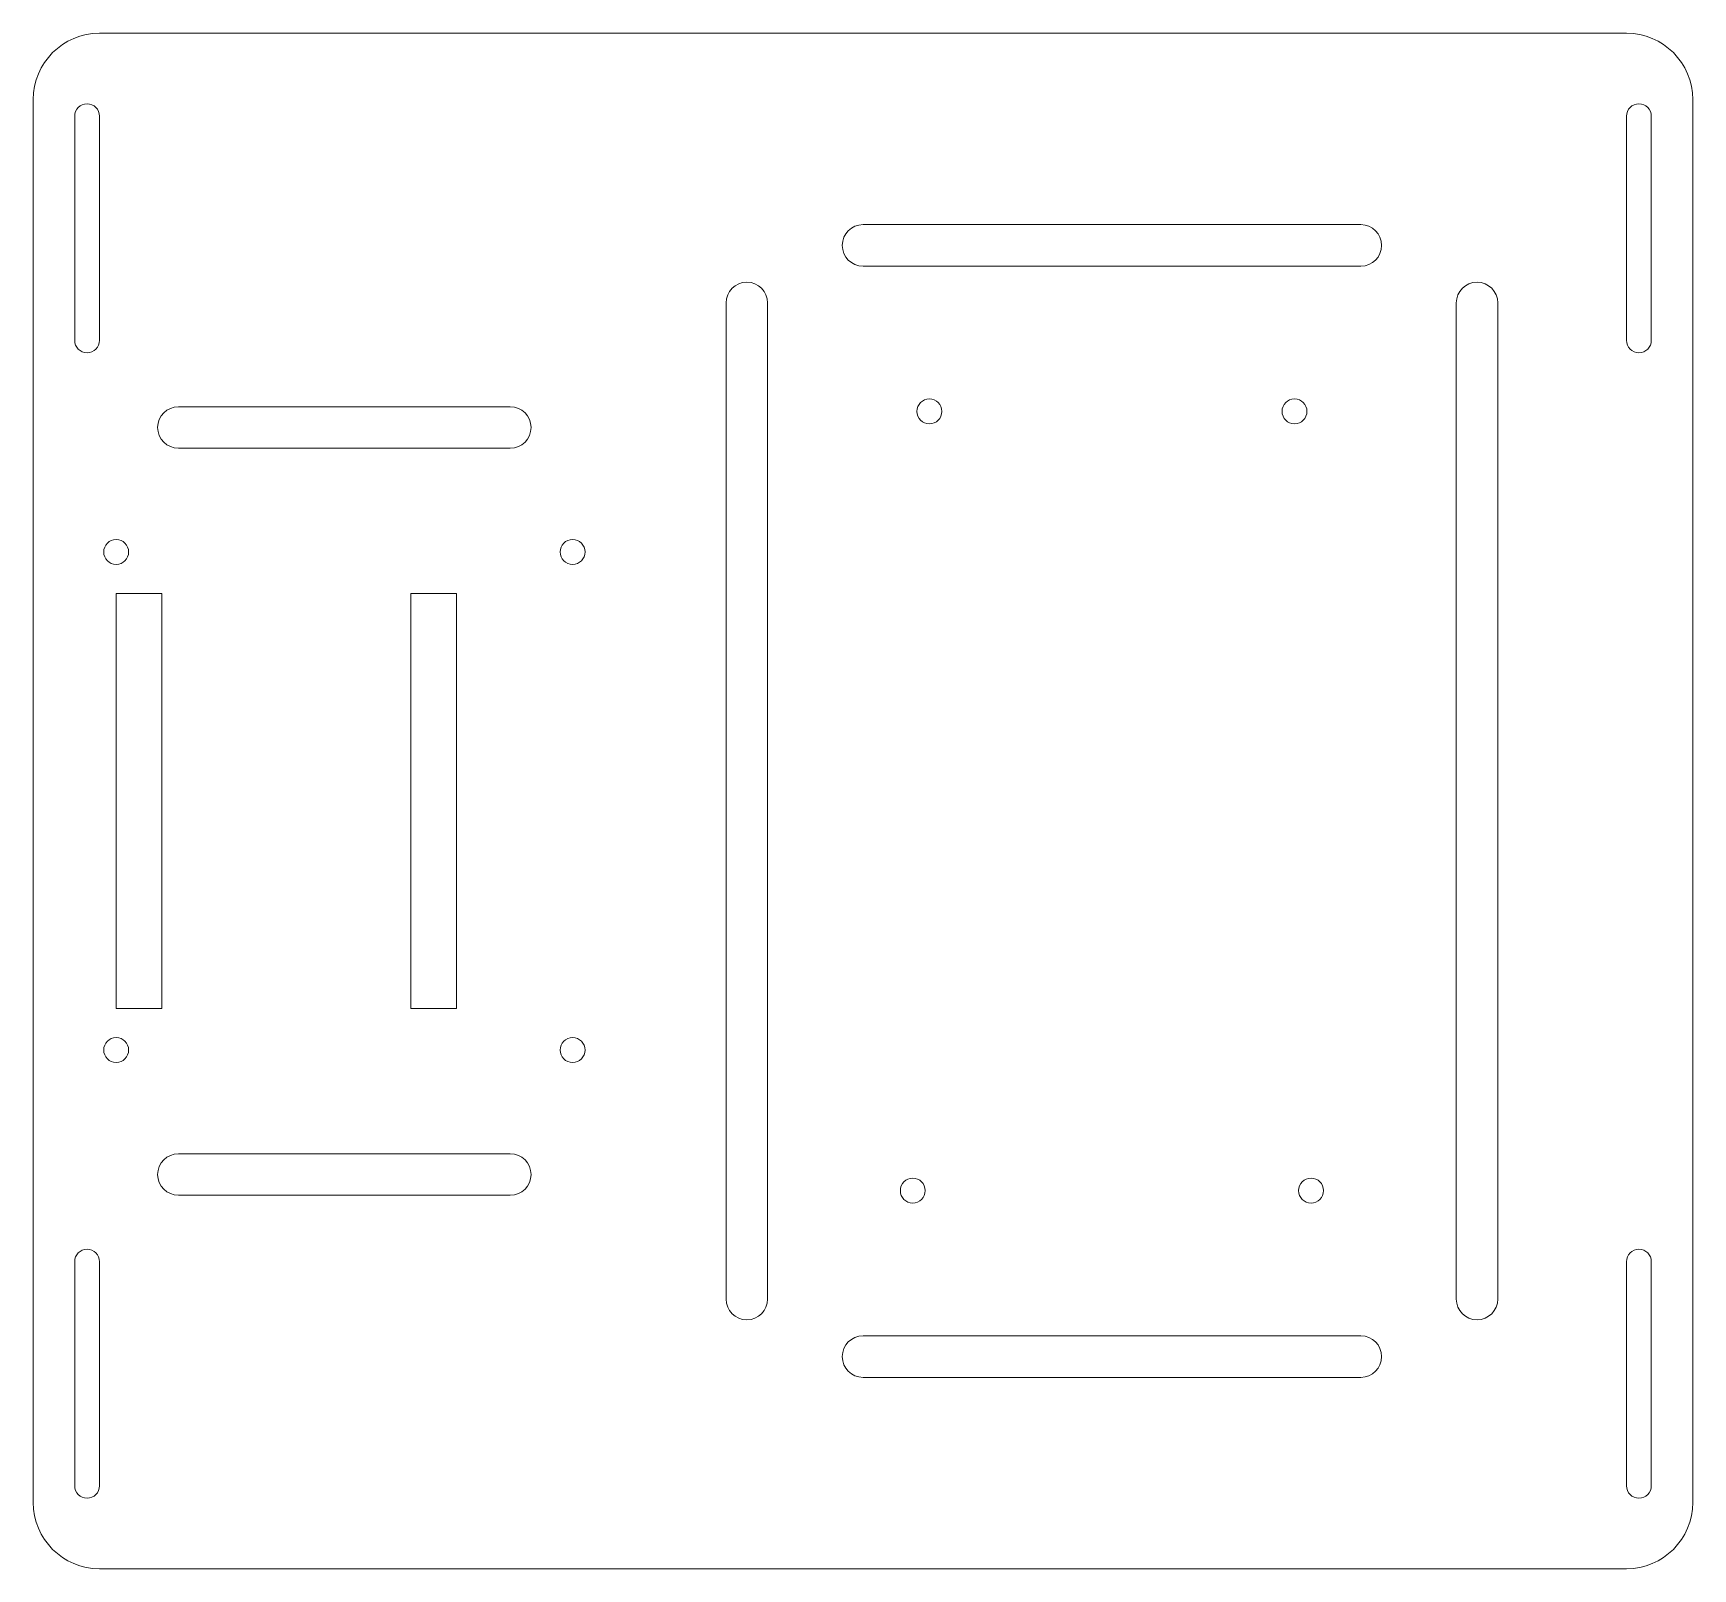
# Model space of a CAD drawing. Header units: millimetres. Extents: x -100 to 100, y -92 to 92.
import ezdxf

# ---------------------------------------------------------------- set-up
doc = ezdxf.new("R2010")
doc.units = ezdxf.units.MM

msp = doc.modelspace()

# ---------------------------------------------------------------- linework, layer by layer
at = {"color": 7, "linetype": 'Continuous', "lineweight": 15}
for p, q in [((92, 92.5), (-92, 92.5)), ((-100, 84.5), (-100, -84.5)), ((100, -84.5), (100, 84.5)), ((-95, 82.5), (-95, 55.5)), ((-92, 55.5), (-92, 82.5)), ((92, 82.5), (92, 55.5)), ((95, 55.5), (95, 82.5)), ((60, 69.435), (0, 69.435)), ((0, 64.435), (60, 64.435)), ((-16.5, 60), (-16.5, -60)), ((-11.5, -60), (-11.5, 60)), ((71.5, 60), (71.5, -60)), ((76.5, -60), (76.5, 60)), ((-82.5, 47.5), (-42.5, 47.5)), ((-82.5, 42.5), (-42.5, 42.5)), ((-90, 25), (-84.5, 25)), ((-90, -25), (-90, 25)), ((-84.5, -25), (-84.5, 25)), ((-54.5, 25), (-49, 25)), ((-54.5, -25), (-54.5, 25)), ((-49, -25), (-49, 25)), ((-90, -25), (-84.5, -25)), ((-54.5, -25), (-49, -25)), ((-82.5, -42.5), (-42.5, -42.5)), ((-82.5, -47.5), (-42.5, -47.5)), ((-95, -55.5), (-95, -82.5)), ((-92, -82.5), (-92, -55.5)), ((92, -55.5), (92, -82.5)), ((95, -82.5), (95, -55.5)), ((60, -64.435), (0, -64.435)), ((0, -69.435), (60, -69.435)), ((-92, -92.5), (92, -92.5))]:
    msp.add_line(p, q, dxfattribs=at)
for centre in [(8, 46.935), (52, 46.935), (-90, 30), (-35, 30), (-90, -30), (-35, -30), (6, -46.935), (54, -46.935)]:
    msp.add_circle(centre, 1.5, dxfattribs=at)
for centre, radius, start, end in [((-92, 84.5), 8, 90, 180), ((92, 84.5), 8, 0, 90), ((-93.5, 82.5), 1.5, 0, 180), ((93.5, 82.5), 1.5, 0, 180), ((0, 66.935), 2.5, 90, 270), ((60, 66.935), 2.5, 270, 90), ((-14, 60), 2.5, 0, 180), ((74, 60), 2.5, 0, 180), ((-93.5, 55.5), 1.5, 180, 0), ((93.5, 55.5), 1.5, 180, 0), ((-82.5, 45), 2.5, 90, 270), ((-42.5, 45), 2.5, 270, 90), ((-82.5, -45), 2.5, 90, 270), ((-42.5, -45), 2.5, 270, 90), ((-93.5, -55.5), 1.5, 0, 180), ((93.5, -55.5), 1.5, 0, 180), ((-14, -60), 2.5, 180, 0), ((74, -60), 2.5, 180, 0), ((0, -66.935), 2.5, 90, 270), ((60, -66.935), 2.5, 270, 90), ((-93.5, -82.5), 1.5, 180, 0), ((93.5, -82.5), 1.5, 180, 0), ((-92, -84.5), 8, 180, 270), ((92, -84.5), 8, 270, 0)]:
    msp.add_arc(centre, radius, start, end, dxfattribs=at)

doc.saveas('drawing.dxf')
